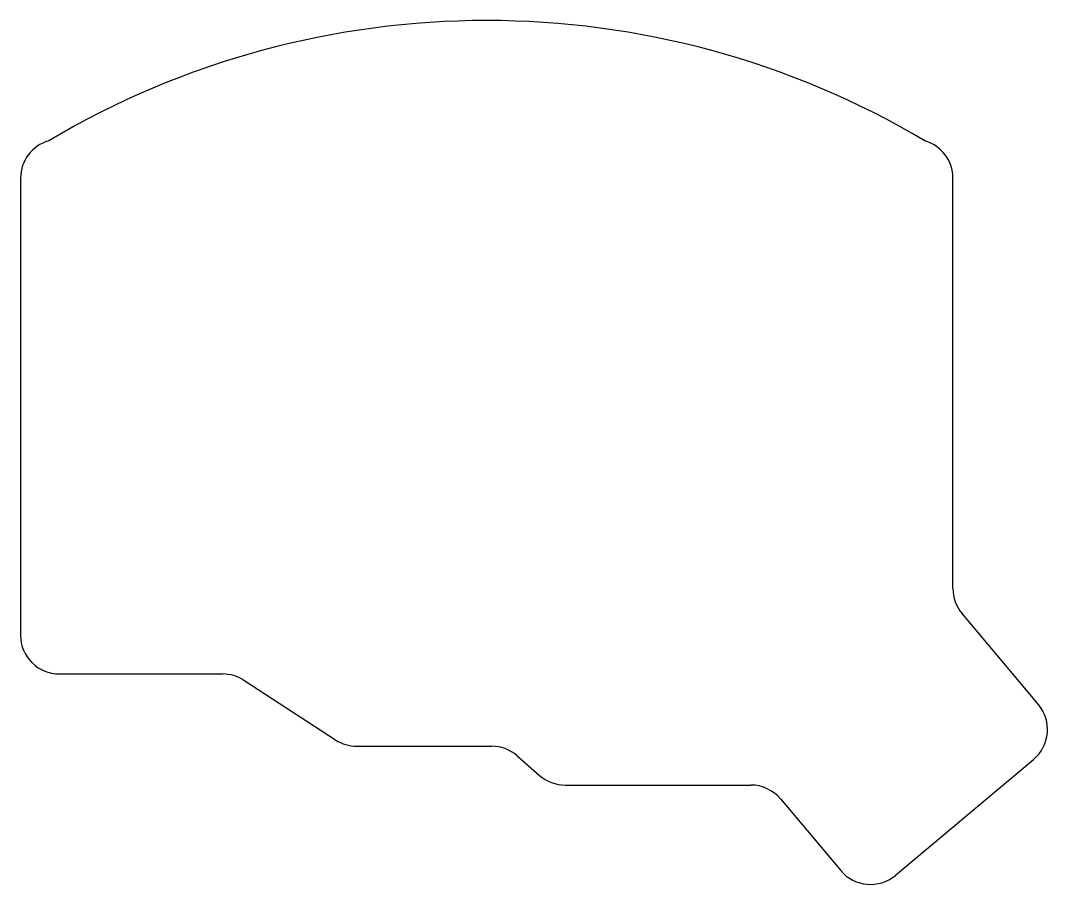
# Model space of a CAD drawing. Header units: millimetres. Extents: x -22 to 163, y -60 to 96.
import ezdxf

# ---------------------------------------------------------------- set-up
doc = ezdxf.new("R2010")
doc.units = ezdxf.units.MM

msp = doc.modelspace()

# ---------------------------------------------------------------- linework, layer by layer
for p, q in [((-22, 67.3), (-22, -15)), ((146, -6.61), (146, 67.3)), ((161.4, -27.51), (147.64, -11.11)), ((-15, -22), (14.42, -22)), ((18.24, -23.13), (34.76, -33.87)), ((38.58, -35), (62.87, -35)), ((67.48, -36.73), (71.52, -40.27)), ((135.64, -58.26), (160.54, -37.37)), ((76.13, -42), (109.59, -42)), ((114.95, -44.5), (125.78, -57.4))]:
    msp.add_line(p, q)
for centre, radius, start, end in [((62, -59), 154.68, 59.3211, 120.6789), ((-15, 67.3), 7, 105.9346, 180), ((139, 67.3), 7, 0, 74.0654), ((153, -6.61), 7, 180, 220), ((-15, -15), 7, 180, 270), ((14.42, -29), 7, 56.9761, 90), ((156.04, -32.01), 7, 310, 40), ((38.58, -28), 7, 236.9761, 270), ((62.87, -42), 7, 48.8141, 90), ((76.13, -35), 7, 228.8141, 270), ((109.59, -49), 7, 40, 90), ((131.14, -52.9), 7, 220, 310)]:
    msp.add_arc(centre, radius, start, end)

doc.saveas('drawing.dxf')
